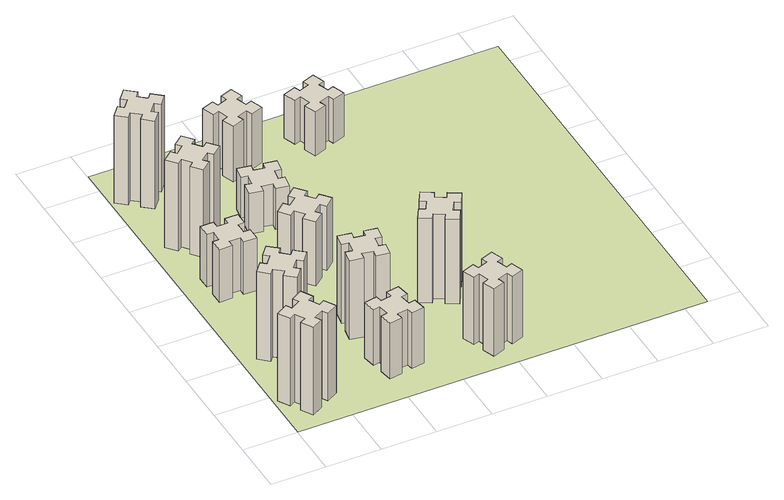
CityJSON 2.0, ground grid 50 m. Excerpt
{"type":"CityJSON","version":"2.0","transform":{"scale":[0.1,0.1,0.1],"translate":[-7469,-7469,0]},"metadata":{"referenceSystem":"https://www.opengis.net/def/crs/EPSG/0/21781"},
"CityObjects":{
"building1":{"type":"Building","attributes":{"class":"1000","function":"1000","usage":"1000","yearOfConstruction":2016,"roofType":"1000","measuredHeight":90,"storeysAboveGround":30,"storeysBelowGround":0},"geometry":[{"type":"Solid","lod":"1","boundaries":[[[[0,1,2,3,4,5,6,7,8,9,10,11,12,13,14,15,16,17,18,19]],[[17,16,20,21]],[[16,15,22,20]],[[15,14,23,22]],[[14,13,24,23]],[[13,12,25,24]],[[12,11,26,25]],[[11,10,27,26]],[[10,9,28,27]],[[9,8,29,28]],[[8,7,30,29]],[[7,6,31,30]],[[6,5,32,31]],[[5,4,33,32]],[[4,3,34,33]],[[3,2,35,34]],[[2,1,36,35]],[[1,0,37,36]],[[0,19,38,37]],[[19,18,39,38]],[[18,17,21,39]],[[24,25,26,27,28,29,30,31,32,33,34,35,36,37,38,39,21,20,22,23]]]]}]},
"building2":{"type":"Building","attributes":{"class":"1000","function":"1000","usage":"1000","yearOfConstruction":2016,"roofType":"1000","measuredHeight":90,"storeysAboveGround":30,"storeysBelowGround":0},"geometry":[{"type":"Solid","lod":"1","boundaries":[[[[40,41,42,43,44,45,46,47,48,49,50,51,52,53,54,55,56,57,58,59]],[[57,56,60,61]],[[56,55,62,60]],[[55,54,63,62]],[[54,53,64,63]],[[53,52,65,64]],[[52,51,66,65]],[[51,50,67,66]],[[50,49,68,67]],[[49,48,69,68]],[[48,47,70,69]],[[47,46,71,70]],[[46,45,72,71]],[[45,44,73,72]],[[44,43,74,73]],[[43,42,75,74]],[[42,41,76,75]],[[41,40,77,76]],[[40,59,78,77]],[[59,58,79,78]],[[58,57,61,79]],[[64,65,66,67,68,69,70,71,72,73,74,75,76,77,78,79,61,60,62,63]]]]}]},
"building3":{"type":"Building","attributes":{"class":"1000","function":"1000","usage":"1000","yearOfConstruction":2016,"roofType":"1000","measuredHeight":54,"storeysAboveGround":30,"storeysBelowGround":0},"geometry":[{"type":"Solid","lod":"1","boundaries":[[[[80,81,82,83,84,85,86,87,88,89,90,91,92,93,94,95,96,97,98,99]],[[97,96,100,101]],[[96,95,102,100]],[[95,94,103,102]],[[94,93,104,103]],[[93,92,105,104]],[[92,91,106,105]],[[91,90,107,106]],[[90,89,108,107]],[[89,88,109,108]],[[88,87,110,109]],[[87,86,111,110]],[[86,85,112,111]],[[85,84,113,112]],[[84,83,114,113]],[[83,82,115,114]],[[82,81,116,115]],[[81,80,117,116]],[[80,99,118,117]],[[99,98,119,118]],[[98,97,101,119]],[[104,105,106,107,108,109,110,111,112,113,114,115,116,117,118,119,101,100,102,103]]]]}]},
"building4":{"type":"Building","attributes":{"class":"1000","function":"1000","usage":"1000","yearOfConstruction":2016,"roofType":"1000","measuredHeight":90,"storeysAboveGround":30,"storeysBelowGround":0},"geometry":[{"type":"Solid","lod":"1","boundaries":[[[[120,121,122,123,124,125,126,127,128,129,130,131,132,133,134,135,136,137,138,139]],[[137,136,140,141]],[[136,135,142,140]],[[135,134,143,142]],[[134,133,144,143]],[[133,132,145,144]],[[132,131,146,145]],[[131,130,147,146]],[[130,129,148,147]],[[129,128,149,148]],[[128,127,150,149]],[[127,126,151,150]],[[126,125,152,151]],[[125,124,153,152]],[[124,123,154,153]],[[123,122,155,154]],[[122,121,156,155]],[[121,120,157,156]],[[120,139,158,157]],[[139,138,159,158]],[[138,137,141,159]],[[144,145,146,147,148,149,150,151,152,153,154,155,156,157,158,159,141,140,142,143]]]]}]},
"building5":{"type":"Building","attributes":{"class":"1000","function":"1000","usage":"1000","yearOfConstruction":2016,"roofType":"1000","measuredHeight":57,"storeysAboveGround":30,"storeysBelowGround":0},"geometry":[{"type":"Solid","lod":"1","boundaries":[[[[160,161,162,163,164,165,166,167,168,169,170,171,172,173,174,175,176,177,178,179]],[[177,176,180,181]],[[176,175,182,180]],[[175,174,183,182]],[[174,173,184,183]],[[173,172,185,184]],[[172,171,186,185]],[[171,170,187,186]],[[170,169,188,187]],[[169,168,189,188]],[[168,167,190,189]],[[167,166,191,190]],[[166,165,192,191]],[[165,164,193,192]],[[164,163,194,193]],[[163,162,195,194]],[[162,161,196,195]],[[161,160,197,196]],[[160,179,198,197]],[[179,178,199,198]],[[178,177,181,199]],[[184,185,186,187,188,189,190,191,192,193,194,195,196,197,198,199,181,180,182,183]]]]}]},
"building6":{"type":"Building","attributes":{"class":"1000","function":"1000","usage":"1000","yearOfConstruction":2016,"roofType":"1000","measuredHeight":90,"storeysAboveGround":30,"storeysBelowGround":0},"geometry":[{"type":"Solid","lod":"1","boundaries":[[[[200,201,202,203,204,205,206,207,208,209,210,211,212,213,214,215,216,217,218,219]],[[217,216,220,221]],[[216,215,222,220]],[[215,214,223,222]],[[214,213,224,223]],[[213,212,225,224]],[[212,211,226,225]],[[211,210,227,226]],[[210,209,228,227]],[[209,208,229,228]],[[208,207,230,229]],[[207,206,231,230]],[[206,205,232,231]],[[205,204,233,232]],[[204,203,234,233]],[[203,202,235,234]],[[202,201,236,235]],[[201,200,237,236]],[[200,219,238,237]],[[219,218,239,238]],[[218,217,221,239]],[[224,225,226,227,228,229,230,231,232,233,234,235,236,237,238,239,221,220,222,223]]]]}]},
"building7":{"type":"Building","attributes":{"class":"1000","function":"1000","usage":"1000","yearOfConstruction":2016,"roofType":"1000","measuredHeight":81,"storeysAboveGround":30,"storeysBelowGround":0},"geometry":[{"type":"Solid","lod":"1","boundaries":[[[[240,241,242,243,244,245,246,247,248,249,250,251,252,253,254,255,256,257,258,259]],[[257,256,260,261]],[[256,255,262,260]],[[255,254,263,262]],[[254,253,264,263]],[[253,252,265,264]],[[252,251,266,265]],[[251,250,267,266]],[[250,249,268,267]],[[249,248,269,268]],[[248,247,270,269]],[[247,246,271,270]],[[246,245,272,271]],[[245,244,273,272]],[[244,243,274,273]],[[243,242,275,274]],[[242,241,276,275]],[[241,240,277,276]],[[240,259,278,277]],[[259,258,279,278]],[[258,257,261,279]],[[264,265,266,267,268,269,270,271,272,273,274,275,276,277,278,279,261,260,262,263]]]]}]},
"building8":{"type":"Building","attributes":{"class":"1000","function":"1000","usage":"1000","yearOfConstruction":2016,"roofType":"1000","measuredHeight":66,"storeysAboveGround":30,"storeysBelowGround":0},"geometry":[{"type":"Solid","lod":"1","boundaries":[[[[280,281,282,283,284,285,286,287,288,289,290,291,292,293,294,295,296,297,298,299]],[[297,296,300,301]],[[296,295,302,300]],[[295,294,303,302]],[[294,293,304,303]],[[293,292,305,304]],[[292,291,306,305]],[[291,290,307,306]],[[290,289,308,307]],[[289,288,309,308]],[[288,287,310,309]],[[287,286,311,310]],[[286,285,312,311]],[[285,284,313,312]],[[284,283,314,313]],[[283,282,315,314]],[[282,281,316,315]],[[281,280,317,316]],[[280,299,318,317]],[[299,298,319,318]],[[298,297,301,319]],[[304,305,306,307,308,309,310,311,312,313,314,315,316,317,318,319,301,300,302,303]]]]}]},
"building9":{"type":"Building","attributes":{"class":"1000","function":"1000","usage":"1000","yearOfConstruction":2016,"roofType":"1000","measuredHeight":42,"storeysAboveGround":30,"storeysBelowGround":0},"geometry":[{"type":"Solid","lod":"1","boundaries":[[[[320,321,322,323,324,325,326,327,328,329,330,331,332,333,334,335,336,337,338,339]],[[337,336,340,341]],[[336,335,342,340]],[[335,334,343,342]],[[334,333,344,343]],[[333,332,345,344]],[[332,331,346,345]],[[331,330,347,346]],[[330,329,348,347]],[[329,328,349,348]],[[328,327,350,349]],[[327,326,351,350]],[[326,325,352,351]],[[325,324,353,352]],[[324,323,354,353]],[[323,322,355,354]],[[322,321,356,355]],[[321,320,357,356]],[[320,339,358,357]],[[339,338,359,358]],[[338,337,341,359]],[[344,345,346,347,348,349,350,351,352,353,354,355,356,357,358,359,341,340,342,343]]]]}]},
"building10":{"type":"Building","attributes":{"class":"1000","function":"1000","usage":"1000","yearOfConstruction":2016,"roofType":"1000","measuredHeight":69,"storeysAboveGround":30,"storeysBelowGround":0},"geometry":[{"type":"Solid","lod":"1","boundaries":[[[[360,361,362,363,364,365,366,367,368,369,370,371,372,373,374,375,376,377,378,379]],[[377,376,380,381]],[[376,375,382,380]],[[375,374,383,382]],[[374,373,384,383]],[[373,372,385,384]],[[372,371,386,385]],[[371,370,387,386]],[[370,369,388,387]],[[369,368,389,388]],[[368,367,390,389]],[[367,366,391,390]],[[366,365,392,391]],[[365,364,393,392]],[[364,363,394,393]],[[363,362,395,394]],[[362,361,396,395]],[[361,360,397,396]],[[360,379,398,397]],[[379,378,399,398]],[[378,377,381,399]],[[384,385,386,387,388,389,390,391,392,393,394,395,396,397,398,399,381,380,382,383]]]]}]},
"building11":{"type":"Building","attributes":{"class":"1000","function":"1000","usage":"1000","yearOfConstruction":2016,"roofType":"1000","measuredHeight":57,"storeysAboveGround":30,"storeysBelowGround":0},"geometry":[{"type":"Solid","lod":"1","boundaries":[[[[400,401,402,403,404,405,406,407,408,409,410,411,412,413,414,415,416,417,418,419]],[[417,416,420,421]],[[416,415,422,420]],[[415,414,423,422]],[[414,413,424,423]],[[413,412,425,424]],[[412,411,426,425]],[[411,410,427,426]],[[410,409,428,427]],[[409,408,429,428]],[[408,407,430,429]],[[407,406,431,430]],[[406,405,432,431]],[[405,404,433,432]],[[404,403,434,433]],[[403,402,435,434]],[[402,401,436,435]],[[401,400,437,436]],[[400,419,438,437]],[[419,418,439,438]],[[418,417,421,439]],[[424,425,426,427,428,429,430,431,432,433,434,435,436,437,438,439,421,420,422,423]]]]}]},
"building12":{"type":"Building","attributes":{"class":"1000","function":"1000","usage":"1000","yearOfConstruction":2016,"roofType":"1000","measuredHeight":87,"storeysAboveGround":30,"storeysBelowGround":0},"geometry":[{"type":"Solid","lod":"1","boundaries":[[[[440,441,442,443,444,445,446,447,448,449,450,451,452,453,454,455,456,457,458,459]],[[457,456,460,461]],[[456,455,462,460]],[[455,454,463,462]],[[454,453,464,463]],[[453,452,465,464]],[[452,451,466,465]],[[451,450,467,466]],[[450,449,468,467]],[[449,448,469,468]],[[448,447,470,469]],[[447,446,471,470]],[[446,445,472,471]],[[445,444,473,472]],[[444,443,474,473]],[[443,442,475,474]],[[442,441,476,475]],[[441,440,477,476]],[[440,459,478,477]],[[459,458,479,478]],[[458,457,461,479]],[[464,465,466,467,468,469,470,471,472,473,474,475,476,477,478,479,461,460,462,463]]]]}]},
"building13":{"type":"Building","attributes":{"class":"1000","function":"1000","usage":"1000","yearOfConstruction":2016,"roofType":"1000","measuredHeight":45,"storeysAboveGround":30,"storeysBelowGround":0},"geometry":[{"type":"Solid","lod":"1","boundaries":[[[[480,481,482,483,484,485,486,487,488,489,490,491,492,493,494,495,496,497,498,499]],[[497,496,500,501]],[[496,495,502,500]],[[495,494,503,502]],[[494,493,504,503]],[[493,492,505,504]],[[492,491,506,505]],[[491,490,507,506]],[[490,489,508,507]],[[489,488,509,508]],[[488,487,510,509]],[[487,486,511,510]],[[486,485,512,511]],[[485,484,513,512]],[[484,483,514,513]],[[483,482,515,514]],[[482,481,516,515]],[[481,480,517,516]],[[480,499,518,517]],[[499,498,519,518]],[[498,497,501,519]],[[504,505,506,507,508,509,510,511,512,513,514,515,516,517,518,519,501,500,502,503]]]]}]},
"landuse1":{"type":"LandUse","attributes":{"name":"plot1","function":"1010"},"geometry":[{"type":"MultiSurface","lod":"1","boundaries":[[[520,521,522,523]]]}]}
},
"vertices":[
[155,364,0],[205,277,0],[153,247,0],[213,143,0],[317,203,0],[287,255,0],[374,305,0],[404,253,0],[508,313,0],[448,417,0],[396,387,0],[346,474,0],[398,504,0],[338,608,0],[234,548,0],[264,496,0],[177,446,0],[147,498,0],[43,438,0],[103,334,0],[177,446,900],[147,498,900],[264,496,900],[234,548,900],[338,608,900],[398,504,900],[346,474,900],[396,387,900],[448,417,900],[508,313,900],[404,253,900],[374,305,900],[287,255,900],[317,203,900],[213,143,900],[153,247,900],[205,277,900],[155,364,900],[103,334,900],[43,438,900],
[484,1067,0],[408,1132,0],[446,1178,0],[354,1255,0],[277,1163,0],[323,1124,0],[259,1048,0],[213,1086,0],[136,994,0],[228,917,0],[266,963,0],[343,899,0],[304,853,0],[396,776,0],[473,868,0],[427,906,0],[492,983,0],[538,944,0],[615,1036,0],[523,1113,0],[492,983,900],[538,944,900],[427,906,900],[473,868,900],[396,776,900],[304,853,900],[343,899,900],[266,963,900],[228,917,900],[136,994,900],[213,1086,900],[259,1048,900],[323,1124,900],[277,1163,900],[354,1255,900],[446,1178,900],[408,1132,900],[484,1067,900],[523,1113,900],[615,1036,900],
[425,2065,0],[325,2065,0],[325,2125,0],[205,2125,0],[205,2005,0],[265,2005,0],[265,1905,0],[205,1905,0],[205,1785,0],[325,1785,0],[325,1845,0],[425,1845,0],[425,1785,0],[545,1785,0],[545,1905,0],[485,1905,0],[485,2005,0],[545,2005,0],[545,2125,0],[425,2125,0],[485,2005,540],[545,2005,540],[485,1905,540],[545,1905,540],[545,1785,540],[425,1785,540],[425,1845,540],[325,1845,540],[325,1785,540],[205,1785,540],[205,1905,540],[265,1905,540],[265,2005,540],[205,2005,540],[205,2125,540],[325,2125,540],[325,2065,540],[425,2065,540],[425,2125,540],[545,2125,540],
[492,2628,0],[427,2704,0],[473,2743,0],[396,2835,0],[304,2758,0],[343,2712,0],[266,2647,0],[228,2693,0],[136,2616,0],[213,2524,0],[259,2563,0],[323,2486,0],[277,2448,0],[354,2356,0],[446,2433,0],[408,2479,0],[484,2543,0],[523,2497,0],[615,2574,0],[538,2666,0],[484,2543,900],[523,2497,900],[408,2479,900],[446,2433,900],[354,2356,900],[277,2448,900],[323,2486,900],[259,2563,900],[213,2524,900],[136,2616,900],[228,2693,900],[266,2647,900],[343,2712,900],[304,2758,900],[396,2835,900],[473,2743,900],[427,2704,900],[492,2628,900],[538,2666,900],[615,2574,900],
[1085,358,0],[1184,376,0],[1194,317,0],[1312,337,0],[1291,456,0],[1232,445,0],[1215,544,0],[1274,554,0],[1253,672,0],[1135,651,0],[1145,592,0],[1047,575,0],[1037,634,0],[918,613,0],[939,495,0],[998,505,0],[1016,407,0],[957,397,0],[977,278,0],[1096,299,0],[1016,407,570],[957,397,570],[998,505,570],[939,495,570],[918,613,570],[1037,634,570],[1047,575,570],[1145,592,570],[1135,651,570],[1253,672,570],[1274,554,570],[1215,544,570],[1232,445,570],[1291,456,570],[1312,337,570],[1194,317,570],[1184,376,570],[1085,358,570],[1096,299,570],[977,278,570],
[384,3387,0],[308,3452,0],[346,3498,0],[254,3575,0],[177,3483,0],[223,3444,0],[159,3368,0],[113,3406,0],[36,3314,0],[128,3237,0],[166,3283,0],[243,3219,0],[204,3173,0],[296,3096,0],[373,3188,0],[327,3226,0],[392,3303,0],[438,3264,0],[515,3356,0],[423,3433,0],[392,3303,900],[438,3264,900],[327,3226,900],[373,3188,900],[296,3096,900],[204,3173,900],[243,3219,900],[166,3283,900],[128,3237,900],[36,3314,900],[113,3406,900],[159,3368,900],[223,3444,900],[177,3483,900],[254,3575,900],[346,3498,900],[308,3452,900],[384,3387,900],[423,3433,900],[515,3356,900],
[1047,916,0],[1145,898,0],[1135,839,0],[1253,818,0],[1274,937,0],[1215,947,0],[1232,1045,0],[1291,1035,0],[1312,1153,0],[1194,1174,0],[1184,1115,0],[1085,1132,0],[1096,1191,0],[977,1212,0],[957,1094,0],[1016,1084,0],[998,985,0],[939,996,0],[918,877,0],[1037,857,0],[998,985,810],[939,996,810],[1016,1084,810],[957,1094,810],[977,1212,810],[1096,1191,810],[1085,1132,810],[1184,1115,810],[1194,1174,810],[1312,1153,810],[1291,1035,810],[1232,1045,810],[1215,947,810],[1274,937,810],[1253,818,810],[1135,839,810],[1145,898,810],[1047,916,810],[1037,857,810],[918,877,810],
[983,1972,0],[906,1907,0],[868,1953,0],[776,1876,0],[853,1784,0],[899,1823,0],[963,1746,0],[917,1708,0],[994,1616,0],[1086,1693,0],[1048,1739,0],[1124,1803,0],[1163,1757,0],[1255,1834,0],[1178,1926,0],[1132,1888,0],[1067,1964,0],[1113,2003,0],[1036,2095,0],[944,2018,0],[1067,1964,660],[1113,2003,660],[1132,1888,660],[1178,1926,660],[1255,1834,660],[1163,1757,660],[1124,1803,660],[1048,1739,660],[1086,1693,660],[994,1616,660],[917,1708,660],[963,1746,660],[899,1823,660],[853,1784,660],[776,1876,660],[868,1953,660],[906,1907,660],[983,1972,660],[944,2018,660],[1036,2095,660],
[1115,2527,0],[1132,2625,0],[1191,2615,0],[1212,2733,0],[1094,2754,0],[1084,2695,0],[985,2712,0],[996,2771,0],[877,2792,0],[857,2674,0],[916,2664,0],[898,2565,0],[839,2576,0],[818,2457,0],[937,2437,0],[947,2496,0],[1045,2478,0],[1035,2419,0],[1153,2398,0],[1174,2517,0],[1045,2478,420],[1035,2419,420],[947,2496,420],[937,2437,420],[818,2457,420],[839,2576,420],[898,2565,420],[916,2664,420],[857,2674,420],[877,2792,420],[996,2771,420],[985,2712,420],[1084,2695,420],[1094,2754,420],[1212,2733,420],[1191,2615,420],[1132,2625,420],[1115,2527,420],[1174,2517,420],[1153,2398,420],
[1965,496,0],[1871,462,0],[1850,518,0],[1737,477,0],[1779,364,0],[1835,385,0],[1869,291,0],[1813,270,0],[1854,157,0],[1967,199,0],[1946,255,0],[2040,289,0],[2060,233,0],[2173,274,0],[2132,387,0],[2076,366,0],[2042,460,0],[2098,480,0],[2057,593,0],[1944,552,0],[2042,460,690],[2098,480,690],[2076,366,690],[2132,387,690],[2173,274,690],[2060,233,690],[2040,289,690],[1946,255,690],[1967,199,690],[1854,157,690],[1813,270,690],[1869,291,690],[1835,385,690],[1779,364,690],[1737,477,690],[1850,518,690],[1871,462,690],[1965,496,690],[1944,552,690],[2057,593,690],
[1125,3456,0],[1031,3422,0],[1010,3478,0],[897,3437,0],[939,3324,0],[995,3345,0],[1029,3251,0],[973,3230,0],[1014,3117,0],[1127,3159,0],[1106,3215,0],[1200,3249,0],[1220,3193,0],[1333,3234,0],[1292,3347,0],[1236,3326,0],[1202,3420,0],[1258,3440,0],[1217,3553,0],[1104,3512,0],[1202,3420,570],[1258,3440,570],[1236,3326,570],[1292,3347,570],[1333,3234,570],[1220,3193,570],[1200,3249,570],[1106,3215,570],[1127,3159,570],[1014,3117,570],[973,3230,570],[1029,3251,570],[995,3345,570],[939,3324,570],[897,3437,570],[1010,3478,570],[1031,3422,570],[1125,3456,570],[1104,3512,570],[1217,3553,570],
[1926,1017,0],[1976,1104,0],[2028,1074,0],[2088,1178,0],[1984,1238,0],[1954,1186,0],[1867,1236,0],[1897,1288,0],[1793,1348,0],[1733,1244,0],[1785,1214,0],[1735,1127,0],[1683,1157,0],[1623,1053,0],[1727,993,0],[1757,1045,0],[1844,995,0],[1814,943,0],[1918,883,0],[1978,987,0],[1844,995,870],[1814,943,870],[1757,1045,870],[1727,993,870],[1623,1053,870],[1683,1157,870],[1735,1127,870],[1785,1214,870],[1733,1244,870],[1793,1348,870],[1897,1288,870],[1867,1236,870],[1954,1186,870],[1984,1238,870],[2088,1178,870],[2028,1074,870],[1976,1104,870],[1926,1017,870],[1978,987,870],[1918,883,870],
[1865,3456,0],[1771,3422,0],[1750,3478,0],[1637,3437,0],[1679,3324,0],[1735,3345,0],[1769,3251,0],[1713,3230,0],[1754,3117,0],[1867,3159,0],[1846,3215,0],[1940,3249,0],[1960,3193,0],[2073,3234,0],[2032,3347,0],[1976,3326,0],[1942,3420,0],[1998,3440,0],[1957,3553,0],[1844,3512,0],[1942,3420,450],[1998,3440,450],[1976,3326,450],[2032,3347,450],[2073,3234,450],[1960,3193,450],[1940,3249,450],[1846,3215,450],[1867,3159,450],[1754,3117,450],[1713,3230,450],[1769,3251,450],[1735,3345,450],[1679,3324,450],[1637,3437,450],[1750,3478,450],[1771,3422,450],[1865,3456,450],[1844,3512,450],[1957,3553,450],
[5,3705,0],[3705,3705,0],[3705,5,0],[5,5,0]
]}
